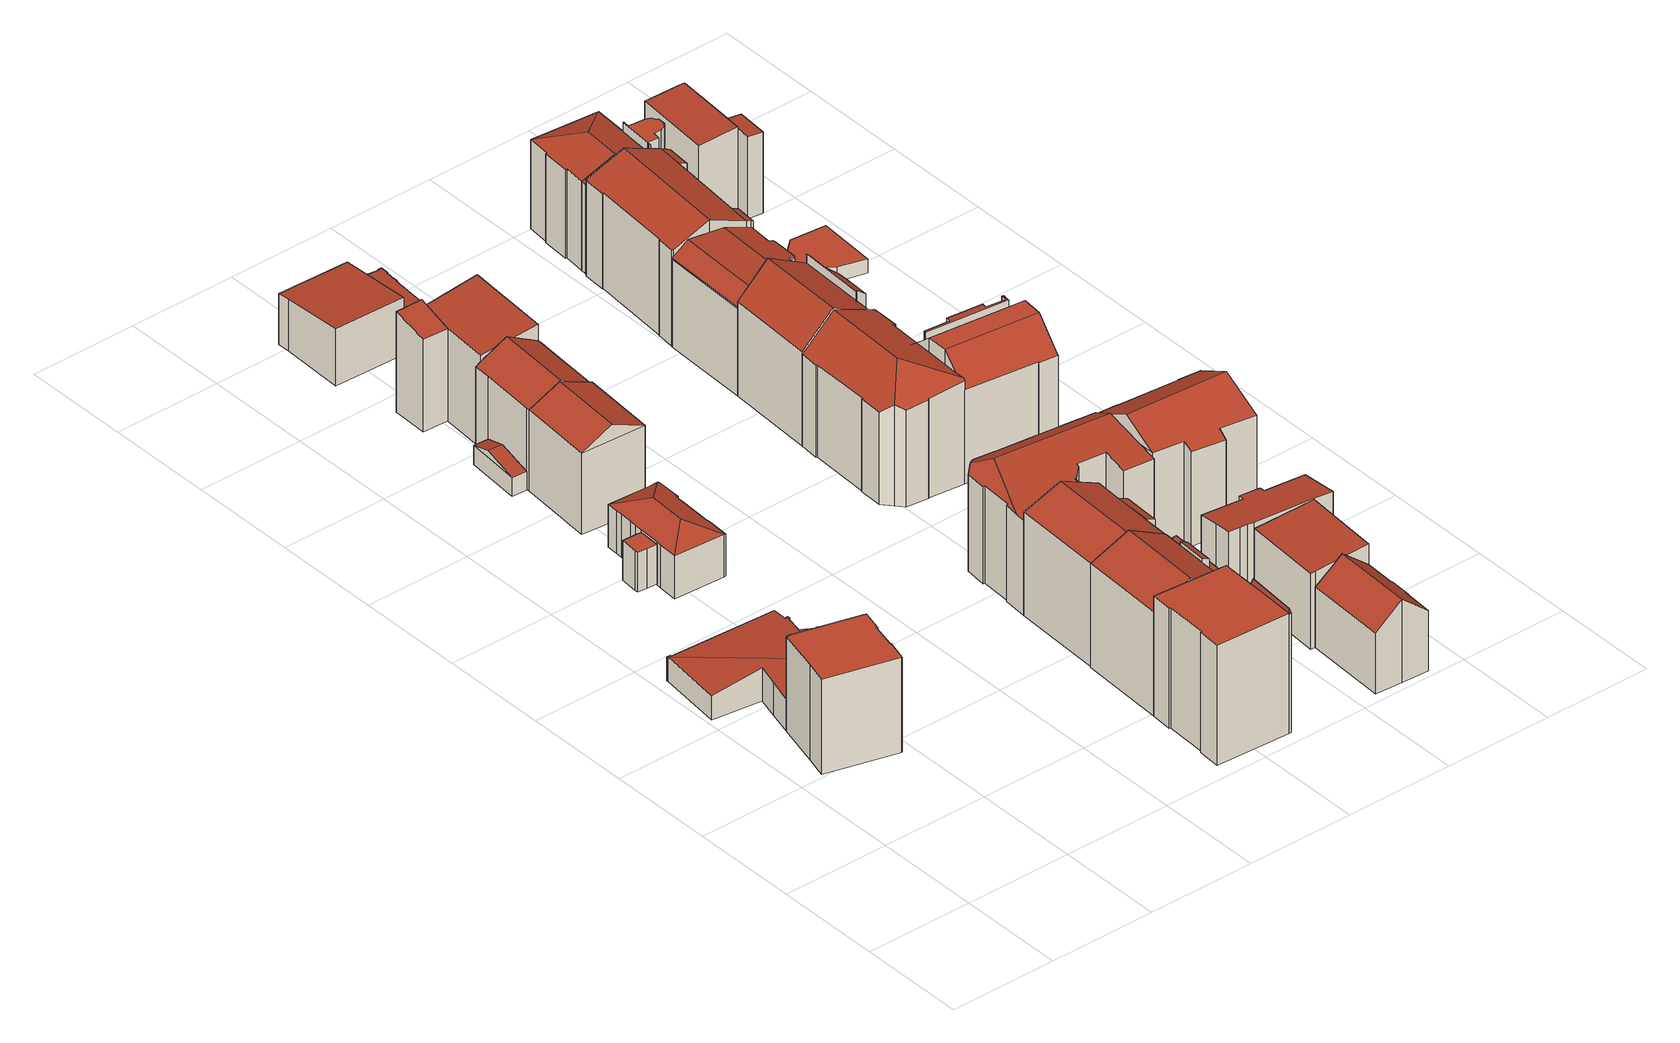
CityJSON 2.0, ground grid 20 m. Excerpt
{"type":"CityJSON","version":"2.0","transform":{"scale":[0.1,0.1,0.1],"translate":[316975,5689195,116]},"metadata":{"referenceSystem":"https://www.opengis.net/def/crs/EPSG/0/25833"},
"CityObjects":{
"building1":{"type":"Building","attributes":{"Dachtyp_tdc":"tdcPolyFlatRoof","Gemeindeschluessel":14713000,"Dachneigung":0,"QualitaetDacherkennung":57,"Geometrietyp2DReferenz":"3000","function":"31001_9998","roofType":"1000","measuredHeight":17.97},"geometry":[{"type":"MultiSurface","lod":"2","boundaries":[[[0,1,2,3]],[[1,4,5,2]],[[4,6,7,5]],[[6,8,9,7]],[[8,10,11,9]],[[10,12,13,11]],[[12,14,15,13]],[[14,16,17,15]],[[16,18,19,17]],[[18,20,21,19]],[[20,22,23,21]],[[22,24,25,23]],[[24,26,27,25]],[[26,0,3,27]],[[26,24,22,20,18,16,14,12,10,8,6,4,1,0]],[[3,2,5,7,9,11,13,15,17,19,21,23,25,27]]],"semantics":{"surfaces":[{"type":"WallSurface"},{"type":"RoofSurface"},{"type":"GroundSurface"}],"values":[0,0,0,0,0,0,0,0,0,0,0,0,0,0,1,2]}}]},
"building2":{"type":"Building","attributes":{"name":"die naTo","Dachtyp_tdc":"tdcFreeFormRoof","Gemeindeschluessel":14713000,"Dachneigung":7.59,"QualitaetDacherkennung":38,"Geometrietyp2DReferenz":"3000","function":"31001_2090","roofType":"5000","measuredHeight":7.32},"geometry":[{"type":"MultiSurface","lod":"2","boundaries":[[[28,29,30,31]],[[29,32,33,30]],[[32,34,35,33]],[[34,36,37,35]],[[36,38,39,37]],[[38,40,41,39]],[[40,42,43,41]],[[42,44,45,43]],[[44,46,47,45]],[[46,48,49,47]],[[48,50,51,49]],[[50,52,53,51]],[[52,54,55,53]],[[54,56,57,55]],[[56,58,59,57]],[[58,60,61,59]],[[60,62,63,61]],[[62,64,65,63]],[[64,66,67,65]],[[66,68,69,67]],[[68,70,71,69]],[[70,72,73,71]],[[72,74,75,73]],[[74,28,31,75]],[[66,64,62,60,58,56,54,52,50,48,76,72,70,68]],[[38,76,48,46,44,42,40]],[[76,38,36,34,32,29,28,74,72]],[[31,30,33,35,37,39,41,43,45,47,49,51,53,55,57,59,61,63,65,67,69,71,73,75]]],"semantics":{"surfaces":[{"type":"WallSurface"},{"type":"RoofSurface"},{"type":"GroundSurface"}],"values":[0,0,0,0,0,0,0,0,0,0,0,0,0,0,0,0,0,0,0,0,0,0,0,0,1,1,1,2]}}]},
"building3":{"type":"Building","attributes":{"Dachtyp_tdc":"tdcPolyFlatRoof","Gemeindeschluessel":14713000,"Dachneigung":0,"QualitaetDacherkennung":61,"Geometrietyp2DReferenz":"3000","function":"31001_9998","roofType":"1000","measuredHeight":7.51},"geometry":[{"type":"MultiSurface","lod":"2","boundaries":[[[77,78,79,80]],[[78,81,82,79]],[[81,83,84,82]],[[83,85,86,84]],[[85,87,88,86]],[[87,89,90,88]],[[89,77,80,90]],[[89,87,85,83,81,78,77]],[[80,79,82,84,86,88,90]]],"semantics":{"surfaces":[{"type":"WallSurface"},{"type":"RoofSurface"},{"type":"GroundSurface"}],"values":[0,0,0,0,0,0,0,1,2]}}]},
"building4":{"type":"Building","attributes":{"Dachtyp_tdc":"tdcHipRoof","Gemeindeschluessel":14713000,"Dachneigung":23.24,"QualitaetDacherkennung":84,"Geometrietyp2DReferenz":"3000","function":"31001_9998","roofType":"3200","measuredHeight":10.19},"geometry":[{"type":"MultiSurface","lod":"2","boundaries":[[[91,92,93,94]],[[92,95,96,93]],[[95,97,98,96]],[[97,99,100,98]],[[99,101,102,100]],[[101,103,104,102]],[[103,105,106,104]],[[105,107,108,106]],[[107,109,110,108]],[[109,111,112,110]],[[111,113,114,112]],[[113,115,116,114]],[[115,117,118,116]],[[117,119,120,118]],[[119,121,122,120]],[[121,123,124,122]],[[123,125,126,124]],[[125,127,128,126]],[[127,129,130,128]],[[129,131,132,130]],[[131,133,134,132]],[[133,91,94,134]],[[129,127,125,123,135]],[[107,105,136]],[[123,121,119,117,115,113,111,109,107,136,135]],[[105,103,101,99,97,95,92,91,133,131,129,135,136]],[[94,93,96,98,100,102,104,106,108,110,112,114,116,118,120,122,124,126,128,130,132,134]]],"semantics":{"surfaces":[{"type":"WallSurface"},{"type":"RoofSurface"},{"type":"GroundSurface"}],"values":[0,0,0,0,0,0,0,0,0,0,0,0,0,0,0,0,0,0,0,0,0,0,1,1,1,1,2]}}]},
"building5":{"type":"Building","attributes":{"Dachtyp_tdc":"tdcGableRoof","Gemeindeschluessel":14713000,"Dachneigung":10.94,"QualitaetDacherkennung":39,"Geometrietyp2DReferenz":"3000","function":"31001_9998","roofType":"3100","measuredHeight":4.75},"geometry":[{"type":"MultiSurface","lod":"2","boundaries":[[[137,138,139,140]],[[138,141,142,139]],[[141,143,144,142]],[[143,137,140,144]],[[141,138,145]],[[137,143,146]],[[138,137,146,145]],[[143,141,145,146]],[[140,139,142,144]]],"semantics":{"surfaces":[{"type":"WallSurface"},{"type":"RoofSurface"},{"type":"GroundSurface"}],"values":[0,0,0,0,0,0,1,1,2]}}]},
"building6":{"type":"Building","attributes":{"Dachtyp_tdc":"tdcGableRoof","Gemeindeschluessel":14713000,"Dachneigung":23.58,"QualitaetDacherkennung":57,"Geometrietyp2DReferenz":"3000","function":"31001_9998","roofType":"3100","measuredHeight":18.51},"geometry":[{"type":"MultiSurface","lod":"2","boundaries":[[[147,148,149,150]],[[148,151,152,149]],[[151,153,154,152]],[[153,147,150,154]],[[151,148,155]],[[147,153,156]],[[148,147,156,155]],[[153,151,155,156]],[[150,149,152,154]]],"semantics":{"surfaces":[{"type":"WallSurface"},{"type":"RoofSurface"},{"type":"GroundSurface"}],"values":[0,0,0,0,0,0,1,1,2]}}]},
"building7":{"type":"Building","attributes":{"Gemeindeschluessel":14713000,"Geometrietyp2DReferenz":"3000","function":"31001_9998","roofType":"9999"},"children":["building7-1","building7-2"]},
"building7-1":{"type":"BuildingPart","attributes":{"Dachtyp_tdc":"tdcFreeFormRoof","Dachneigung":76.67,"QualitaetDacherkennung":83,"Geometrietyp2DReferenz":"3000","roofType":"5000","measuredHeight":23.9},"parents":["building7"],"geometry":[{"type":"MultiSurface","lod":"2","boundaries":[[[157,158,159,160]],[[158,161,162,159]],[[161,163,164,162]],[[163,165,166,164]],[[167,168,169,170]],[[168,157,160,169]],[[165,163,171]],[[163,161,158,157,168,172,171]],[[168,167,172]],[[167,165,171,172]],[[160,159,162,164,166,170,169]],[[170,166,165,167]]],"semantics":{"surfaces":[{"type":"WallSurface"},{"type":"RoofSurface"},{"type":"GroundSurface"},{"type":"ClosureSurface"}],"values":[0,0,0,0,0,0,1,1,1,1,2,3]}}]},
"building7-2":{"type":"BuildingPart","attributes":{"Dachtyp_tdc":"tdcPolyFlatRoof","Dachneigung":0,"QualitaetDacherkennung":56,"Geometrietyp2DReferenz":"3000","roofType":"1000","measuredHeight":22.8},"parents":["building7"],"geometry":[{"type":"MultiSurface","lod":"2","boundaries":[[[173,174,175,166,165]],[[174,176,177,175]],[[176,178,179,177]],[[178,180,181,179]],[[180,182,183,181]],[[182,184,185,183]],[[184,186,187,185]],[[186,188,167,170,187]],[[186,184,182,180,178,176,174,173,188]],[[170,166,175,177,179,181,183,185,187]],[[165,167,188,173]],[[165,166,170,167]]],"semantics":{"surfaces":[{"type":"WallSurface"},{"type":"RoofSurface"},{"type":"GroundSurface"},{"type":"ClosureSurface"}],"values":[0,0,0,0,0,0,0,0,1,2,0,3]}}]},
"building8":{"type":"Building","attributes":{"Dachtyp_tdc":"tdcFreeFormRoof","Gemeindeschluessel":14713000,"Dachneigung":28.03,"QualitaetDacherkennung":76,"Geometrietyp2DReferenz":"3000","function":"31001_9998","roofType":"5000","measuredHeight":18.6},"geometry":[{"type":"MultiSurface","lod":"2","boundaries":[[[148,189,190,149]],[[189,191,192,190]],[[191,193,194,192]],[[193,195,196,194]],[[195,197,198,196]],[[197,199,200,198]],[[199,201,202,200]],[[201,203,152,202]],[[203,148,149,152]],[[204,205,193,191,189,148,206]],[[201,199,197,204,206,203]],[[195,205,204,197]],[[193,205,195]],[[203,206,148]],[[149,190,192,194,196,198,200,202,152]]],"semantics":{"surfaces":[{"type":"WallSurface"},{"type":"RoofSurface"},{"type":"GroundSurface"}],"values":[0,0,0,0,0,0,0,0,0,1,1,0,0,0,2]}}]},
"building9":{"type":"Building","attributes":{"Gemeindeschluessel":14713000,"Geometrietyp2DReferenz":"3000","function":"31001_9998","roofType":"9999"},"children":["building9-1","building9-2"]},
"building9-1":{"type":"BuildingPart","attributes":{"Dachtyp_tdc":"tdcPolyFlatRoof","Dachneigung":12.69,"QualitaetDacherkennung":67,"Geometrietyp2DReferenz":"3000","roofType":"2100","measuredHeight":19.05},"parents":["building9"],"geometry":[{"type":"MultiSurface","lod":"2","boundaries":[[[207,208,209,210]],[[208,211,212,209]],[[211,213,214,215,212]],[[211,208,207,216,213]],[[215,210,209,212]],[[216,214,213]],[[207,210,215,214,216]]],"semantics":{"surfaces":[{"type":"WallSurface"},{"type":"RoofSurface"},{"type":"GroundSurface"},{"type":"ClosureSurface"}],"values":[0,0,0,1,2,0,3]}}]},
"building9-2":{"type":"BuildingPart","attributes":{"Dachtyp_tdc":"tdcPolyFlatRoof","Dachneigung":7.42,"QualitaetDacherkennung":70,"Geometrietyp2DReferenz":"3000","roofType":"2100","measuredHeight":18.97},"parents":["building9"],"geometry":[{"type":"MultiSurface","lod":"2","boundaries":[[[214,217,218,215]],[[217,219,220,218]],[[219,221,222,220]],[[221,223,207,210,222]],[[223,221,219,217,214,216]],[[215,218,220,222,210]],[[216,207,223]],[[215,210,207,216,214]]],"semantics":{"surfaces":[{"type":"WallSurface"},{"type":"RoofSurface"},{"type":"GroundSurface"},{"type":"ClosureSurface"}],"values":[0,0,0,0,1,2,0,3]}}]},
"building10":{"type":"Building","attributes":{"Gemeindeschluessel":14713000,"Geometrietyp2DReferenz":"3000","function":"31001_9998","roofType":"9999"},"children":["building10-1","building10-2"]},
"building10-1":{"type":"BuildingPart","attributes":{"Dachtyp_tdc":"tdcPolyFlatRoof","Dachneigung":25.21,"QualitaetDacherkennung":79,"Geometrietyp2DReferenz":"3000","roofType":"2100","measuredHeight":20.57},"parents":["building10"],"geometry":[{"type":"MultiSurface","lod":"2","boundaries":[[[224,225,226]],[[224,227,228,225]],[[227,229,230,228]],[[229,231,232,233,230]],[[231,229,227,224]],[[225,228,230,233]],[[226,232,231,224]],[[226,225,233,232]]],"semantics":{"surfaces":[{"type":"WallSurface"},{"type":"RoofSurface"},{"type":"GroundSurface"},{"type":"ClosureSurface"}],"values":[0,0,0,0,1,2,0,3]}}]},
"building10-2":{"type":"BuildingPart","attributes":{"Dachtyp_tdc":"tdcGableRoof","Dachneigung":26.62,"QualitaetDacherkennung":87,"Geometrietyp2DReferenz":"3000","roofType":"3100","measuredHeight":23.3},"parents":["building10"],"geometry":[{"type":"MultiSurface","lod":"2","boundaries":[[[234,235,236,237]],[[235,226,225,236]],[[232,238,239,233]],[[238,240,187,239]],[[240,241,242,187]],[[241,243,185,242]],[[243,244,245,185]],[[244,234,237,245]],[[241,240,238,232,226,235,234]],[[234,244,243,241]],[[237,236,225,233,239,187,242,185,245]],[[232,233,225,226]]],"semantics":{"surfaces":[{"type":"WallSurface"},{"type":"RoofSurface"},{"type":"GroundSurface"},{"type":"ClosureSurface"}],"values":[0,0,0,0,0,0,0,0,1,1,2,3]}}]},
"building11":{"type":"Building","attributes":{"Dachtyp_tdc":"tdcPolyFlatRoof","Gemeindeschluessel":14713000,"Dachneigung":4.47,"QualitaetDacherkennung":62,"Geometrietyp2DReferenz":"3000","function":"31001_2000","roofType":"2100","measuredHeight":10.77},"geometry":[{"type":"MultiSurface","lod":"2","boundaries":[[[246,247,248,249]],[[247,250,251,248]],[[250,252,253,251]],[[252,254,255,253]],[[254,246,249,255]],[[254,252,250,247,246]],[[249,248,251,253,255]]],"semantics":{"surfaces":[{"type":"WallSurface"},{"type":"RoofSurface"},{"type":"GroundSurface"}],"values":[0,0,0,0,0,1,2]}}]},
"building12":{"type":"Building","attributes":{"Gemeindeschluessel":14713000,"Geometrietyp2DReferenz":"3000","function":"31001_9998","roofType":"9999"},"children":["building12-1","building12-2"]},
"building12-1":{"type":"BuildingPart","attributes":{"Dachtyp_tdc":"tdcPolyFlatRoof","Dachneigung":23.61,"QualitaetDacherkennung":92,"Geometrietyp2DReferenz":"3000","roofType":"2100","measuredHeight":19.64},"parents":["building12"],"geometry":[{"type":"MultiSurface","lod":"2","boundaries":[[[256,257,258,259]],[[260,261,262,263]],[[261,256,259,262]],[[261,260,257,256]],[[259,258,263,262]],[[260,263,258,257]]],"semantics":{"surfaces":[{"type":"WallSurface"},{"type":"RoofSurface"},{"type":"GroundSurface"},{"type":"ClosureSurface"}],"values":[0,0,0,1,2,3]}}]},
"building12-2":{"type":"BuildingPart","attributes":{"Dachtyp_tdc":"tdcGableRoof","Dachneigung":24.17,"QualitaetDacherkennung":83,"Geometrietyp2DReferenz":"3000","roofType":"3100","measuredHeight":22.84},"parents":["building12"],"geometry":[{"type":"MultiSurface","lod":"2","boundaries":[[[264,265,266,267]],[[265,268,269,266]],[[268,260,263,269]],[[270,271,258,257]],[[270,272,273,271]],[[272,274,275,273]],[[274,244,276,275]],[[244,277,278,276]],[[277,264,267,278]],[[274,272,270,257,260,268,265,264]],[[264,277,244,274]],[[267,266,269,263,258,271,273,275,276,278]],[[257,258,263,260]]],"semantics":{"surfaces":[{"type":"WallSurface"},{"type":"RoofSurface"},{"type":"GroundSurface"},{"type":"ClosureSurface"}],"values":[0,0,0,0,0,0,0,0,0,1,1,2,3]}}]},
"building13":{"type":"Building","attributes":{"Dachtyp_tdc":"tdcFreeFormRoof","Gemeindeschluessel":14713000,"Dachneigung":56.4,"QualitaetDacherkennung":18,"Geometrietyp2DReferenz":"3000","function":"31001_9998","roofType":"5000","measuredHeight":4.36},"geometry":[{"type":"MultiSurface","lod":"2","boundaries":[[[279,280,281,282]],[[280,283,284,281]],[[283,285,286,284]],[[285,279,282,286]],[[287,285,283]],[[288,287,283,280]],[[288,280,279]],[[287,288,279,285]],[[282,281,284,286]]],"semantics":{"surfaces":[{"type":"WallSurface"},{"type":"RoofSurface"},{"type":"GroundSurface"}],"values":[0,0,0,0,0,1,1,1,2]}}]},
"building14":{"type":"Building","attributes":{"Dachtyp_tdc":"tdcPolyFlatRoof","Gemeindeschluessel":14713000,"Dachneigung":8.28,"QualitaetDacherkennung":84,"Geometrietyp2DReferenz":"3000","function":"31001_9998","roofType":"2100","measuredHeight":4.33},"geometry":[{"type":"MultiSurface","lod":"2","boundaries":[[[289,290,282,291]],[[290,292,286,282]],[[292,293,294,286]],[[293,295,296,294]],[[295,289,291,296]],[[295,293,292,290,289]],[[291,282,286,294,296]]],"semantics":{"surfaces":[{"type":"WallSurface"},{"type":"RoofSurface"},{"type":"GroundSurface"}],"values":[0,0,0,0,0,1,2]}}]},
"building15":{"type":"Building","attributes":{"Dachtyp_tdc":"tdcPolyFlatRoof","Gemeindeschluessel":14713000,"Dachneigung":4.65,"QualitaetDacherkennung":77,"Geometrietyp2DReferenz":"3000","function":"31001_2000","roofType":"2100","measuredHeight":5.76},"geometry":[{"type":"MultiSurface","lod":"2","boundaries":[[[297,298,299,300]],[[298,301,302,299]],[[301,303,304,302]],[[303,305,306,304]],[[305,307,308,306]],[[307,309,310,308]],[[309,311,312,310]],[[311,313,314,312]],[[313,315,316,314]],[[315,317,318,316]],[[317,319,320,318]],[[319,321,322,320]],[[321,323,324,322]],[[323,325,326,324]],[[325,327,328,326]],[[327,329,330,328]],[[329,331,332,330]],[[331,333,334,332]],[[333,335,336,334]],[[335,337,338,336]],[[337,339,340,338]],[[339,341,342,340]],[[341,343,344,342]],[[343,345,346,344]],[[345,347,348,346]],[[347,297,300,348]],[[347,345,343,341,339,337,335,333,331,329,327,325,323,321,319,317,315,313,311,309,307,305,303,301,298,297]],[[300,299,302,304,306,308,310,312,314,316,318,320,322,324,326,328,330,332,334,336,338,340,342,344,346,348]]],"semantics":{"surfaces":[{"type":"WallSurface"},{"type":"RoofSurface"},{"type":"GroundSurface"}],"values":[0,0,0,0,0,0,0,0,0,0,0,0,0,0,0,0,0,0,0,0,0,0,0,0,0,0,1,2]}}]},
"building16":{"type":"Building","attributes":{"Dachtyp_tdc":"tdcPolyFlatRoof","Gemeindeschluessel":14713000,"Dachneigung":8.22,"QualitaetDacherkennung":71,"Geometrietyp2DReferenz":"3000","function":"31001_9998","roofType":"2100","measuredHeight":4.3},"geometry":[{"type":"MultiSurface","lod":"2","boundaries":[[[349,350,351,352]],[[350,295,296,351]],[[295,293,294,296]],[[293,353,354,294]],[[353,355,356,354]],[[355,357,358,356]],[[357,359,360,358]],[[359,349,352,360]],[[359,357,355,353,293,295,350,349]],[[352,351,296,294,354,356,358,360]]],"semantics":{"surfaces":[{"type":"WallSurface"},{"type":"RoofSurface"},{"type":"GroundSurface"}],"values":[0,0,0,0,0,0,0,0,1,2]}}]},
"building17":{"type":"Building","attributes":{"Dachtyp_tdc":"tdcFreeFormRoof","Gemeindeschluessel":14713000,"Dachneigung":10.67,"QualitaetDacherkennung":26,"Geometrietyp2DReferenz":"3000","function":"31001_9998","roofType":"5000","measuredHeight":20.38},"geometry":[{"type":"MultiSurface","lod":"2","boundaries":[[[361,362,363,278]],[[362,364,365,363]],[[364,366,367,365]],[[366,368,369,367]],[[368,370,371,369]],[[370,372,373,371]],[[372,374,375,373]],[[374,376,377,375]],[[376,378,379,377]],[[378,380,381,379]],[[380,382,383,381]],[[382,384,385,383]],[[384,386,387,385]],[[386,388,389,387]],[[388,390,391,389]],[[390,392,393,391]],[[392,394,395,393]],[[394,396,397,395]],[[396,398,399,397]],[[398,400,401,399]],[[400,402,403,401]],[[402,404,405,403]],[[404,406,266,405]],[[406,361,278,266]],[[407,408,370,368,366,364,362,409]],[[402,400,398,396,394,392,410,407,409,361,406,404]],[[410,390,388,386,384,382,380,378,376,374,372,408,407]],[[362,361,409]],[[392,390,410]],[[372,370,408]],[[278,363,365,367,369,371,373,375,377,379,381,383,385,387,389,391,393,395,397,399,401,403,405,266]]],"semantics":{"surfaces":[{"type":"WallSurface"},{"type":"RoofSurface"},{"type":"GroundSurface"}],"values":[0,0,0,0,0,0,0,0,0,0,0,0,0,0,0,0,0,0,0,0,0,0,0,0,1,1,1,0,0,0,2]}}]},
"building18":{"type":"Building","attributes":{"Dachtyp_tdc":"tdcPolyFlatRoof","Gemeindeschluessel":14713000,"Dachneigung":5.7,"QualitaetDacherkennung":82,"Geometrietyp2DReferenz":"3000","function":"31001_9998","roofType":"2100","measuredHeight":6.96},"geometry":[{"type":"MultiSurface","lod":"2","boundaries":[[[411,412,413,354]],[[412,414,415,413]],[[414,416,417,415]],[[416,418,356,417]],[[418,419,420,356]],[[419,411,354,420]],[[419,418,416,414,412,411]],[[354,413,415,417,356,420]]],"semantics":{"surfaces":[{"type":"WallSurface"},{"type":"RoofSurface"},{"type":"GroundSurface"}],"values":[0,0,0,0,0,0,1,2]}}]},
"building19":{"type":"Building","attributes":{"Dachtyp_tdc":"tdcGableRoof","Gemeindeschluessel":14713000,"Dachneigung":39.69,"QualitaetDacherkennung":80,"Geometrietyp2DReferenz":"3000","function":"31001_9998","roofType":"3100","measuredHeight":15.73},"geometry":[{"type":"MultiSurface","lod":"2","boundaries":[[[421,422,423,424]],[[422,425,426,423]],[[425,427,428,426]],[[427,429,430,428]],[[429,431,432,430]],[[431,433,434,432]],[[433,435,436,434]],[[435,437,438,436]],[[437,439,440,438]],[[439,421,424,440]],[[435,433,431,429,427,425,422,421]],[[421,439,437,435]],[[424,423,426,428,430,432,434,436,438,440]]],"semantics":{"surfaces":[{"type":"WallSurface"},{"type":"RoofSurface"},{"type":"GroundSurface"}],"values":[0,0,0,0,0,0,0,0,0,0,1,1,2]}}]},
"building20":{"type":"Building","attributes":{"Dachtyp_tdc":"tdcPolyFlatRoof","Gemeindeschluessel":14713000,"Dachneigung":9.07,"QualitaetDacherkennung":52,"Geometrietyp2DReferenz":"3000","function":"31001_9998","roofType":"2100","measuredHeight":4.2},"geometry":[{"type":"MultiSurface","lod":"2","boundaries":[[[359,441,442,443]],[[441,444,445,442]],[[444,446,447,445]],[[446,359,443,447]],[[446,444,441,359]],[[443,442,445,447]]],"semantics":{"surfaces":[{"type":"WallSurface"},{"type":"RoofSurface"},{"type":"GroundSurface"}],"values":[0,0,0,0,1,2]}}]},
"building21":{"type":"Building","attributes":{"Dachtyp_tdc":"tdcPolyFlatRoof","Gemeindeschluessel":14713000,"Dachneigung":5.44,"QualitaetDacherkennung":87,"Geometrietyp2DReferenz":"3000","function":"31001_9998","roofType":"2100","measuredHeight":15.39},"geometry":[{"type":"MultiSurface","lod":"2","boundaries":[[[448,449,450,440]],[[449,451,452,450]],[[451,453,454,452]],[[453,455,423,454]],[[455,448,440,423]],[[455,453,451,449,448]],[[440,450,452,454,423]]],"semantics":{"surfaces":[{"type":"WallSurface"},{"type":"RoofSurface"},{"type":"GroundSurface"}],"values":[0,0,0,0,0,1,2]}}]},
"building22":{"type":"Building","attributes":{"Dachtyp_tdc":"tdcPolyFlatRoof","Gemeindeschluessel":14713000,"Dachneigung":7.34,"QualitaetDacherkennung":76,"Geometrietyp2DReferenz":"3000","function":"31001_9998","roofType":"2100","measuredHeight":15.47},"geometry":[{"type":"MultiSurface","lod":"2","boundaries":[[[456,457,458,459]],[[457,460,461,458]],[[460,462,463,461]],[[462,464,454,463]],[[464,465,452,454]],[[465,466,467,452]],[[466,468,358,467]],[[468,469,356,358]],[[469,470,471,356]],[[470,472,417,471]],[[472,473,474,417]],[[473,475,476,474]],[[475,456,459,476]],[[475,473,472,470,469,468,466,465,464,462,460,457,456]],[[459,458,461,463,454,452,467,358,356,471,417,474,476]]],"semantics":{"surfaces":[{"type":"WallSurface"},{"type":"RoofSurface"},{"type":"GroundSurface"}],"values":[0,0,0,0,0,0,0,0,0,0,0,0,0,1,2]}}]},
"building23":{"type":"Building","attributes":{"Gemeindeschluessel":14713000,"Geometrietyp2DReferenz":"3000","function":"31001_9998","roofType":"9999"},"children":["building23-1","building23-2"]},
"building23-1":{"type":"BuildingPart","attributes":{"Dachtyp_tdc":"tdcPolyFlatRoof","Dachneigung":39.89,"QualitaetDacherkennung":46,"Geometrietyp2DReferenz":"3000","roofType":"2100","measuredHeight":21.11},"parents":["building23"],"geometry":[{"type":"MultiSurface","lod":"2","boundaries":[[[477,478,479,480,481,482]],[[478,483,484,479]],[[483,485,486,484]],[[485,487,488,486]],[[487,489,490,488]],[[489,491,492,490]],[[491,493,494,492]],[[493,495,496,494]],[[495,497,498,496]],[[497,499,500,498]],[[499,501,502,500]],[[501,503,504,505,506,502]],[[501,499,497,495,493,491,489,487,485,483,478,477,503]],[[506,480,479,484,486,488,490,492,494,496,498,500,502]],[[482,504,503,477]],[[481,480,506,505]],[[481,505,504,482]]],"semantics":{"surfaces":[{"type":"WallSurface"},{"type":"RoofSurface"},{"type":"GroundSurface"},{"type":"ClosureSurface"}],"values":[0,0,0,0,0,0,0,0,0,0,0,0,1,2,0,3,3]}}]},
"building23-2":{"type":"BuildingPart","attributes":{"Dachtyp_tdc":"tdcGableRoof","Dachneigung":28.89,"QualitaetDacherkennung":48,"Geometrietyp2DReferenz":"3000","roofType":"3100","measuredHeight":23.58},"parents":["building23"],"geometry":[{"type":"MultiSurface","lod":"2","boundaries":[[[505,507,508,506]],[[507,509,510,508]],[[509,511,512,510]],[[511,513,514,512]],[[513,481,480,514]],[[504,482,515,516,517]],[[509,516,515,518,519]],[[509,519,511]],[[511,519,518,513]],[[513,518,515,482,481]],[[507,517,516,509]],[[505,504,517,507]],[[506,508,510,512,514,480]],[[506,480,481,505]],[[481,482,504,505]]],"semantics":{"surfaces":[{"type":"WallSurface"},{"type":"RoofSurface"},{"type":"GroundSurface"},{"type":"ClosureSurface"}],"values":[0,0,0,0,0,1,1,0,0,0,0,0,2,3,3]}}]},
"building24":{"type":"Building","attributes":{"Gemeindeschluessel":14713000,"Geometrietyp2DReferenz":"3000","function":"31001_9998","roofType":"9999"},"children":["building24-1","building24-2","building24-3"]},
"building24-1":{"type":"BuildingPart","attributes":{"Dachtyp_tdc":"tdcCutGableRoof","Dachneigung":43.49,"QualitaetDacherkennung":52,"Geometrietyp2DReferenz":"3000","roofType":"9999","measuredHeight":22.58},"parents":["building24"],"geometry":[{"type":"MultiSurface","lod":"2","boundaries":[[[520,521,522,523]],[[524,525,526,527]],[[525,528,529,526]],[[528,530,531,529]],[[530,532,533,531]],[[532,534,535,533]],[[534,536,537,535]],[[536,538,539,537]],[[525,524,521,520,540,541]],[[542,543,544,538,536,534,532,530,528]],[[541,542,528,525]],[[523,522,527,526,529,531,533,535,537,539,545,546,547]],[[527,522,521,524]],[[548,543,542]],[[546,545,544,543,548]],[[545,539,538,544]],[[541,549,548,542]],[[549,547,546,548]],[[540,549,541]],[[547,549,540,520,523]]],"semantics":{"surfaces":[{"type":"WallSurface"},{"type":"RoofSurface"},{"type":"GroundSurface"},{"type":"ClosureSurface"}],"values":[0,0,0,0,0,0,0,0,1,1,1,2,3,0,3,3,0,3,0,3]}}]},
"building24-2":{"type":"BuildingPart","attributes":{"Dachtyp_tdc":"tdcFreeFormRoof","Dachneigung":24.47,"QualitaetDacherkennung":28,"Geometrietyp2DReferenz":"3000","roofType":"5000","measuredHeight":23.34},"parents":["building24"],"geometry":[{"type":"MultiSurface","lod":"2","boundaries":[[[550,551,552,553]],[[551,554,555,552]],[[554,556,510,555]],[[556,557,558,510]],[[557,559,508,558]],[[559,560,561,508]],[[560,562,563,561]],[[562,564,565,563]],[[564,566,567,565]],[[566,568,569,567]],[[568,570,520,523,569]],[[571,572,573,539,538]],[[572,574,575,573]],[[574,576,577,575]],[[576,578,579,577]],[[578,580,581,579]],[[580,582,583,581]],[[582,550,553,583]],[[578,576,574,572,571,584,585]],[[584,543,548,549,540,570,568,566,564,562,560,559,557,585]],[[557,556,554,551,550,582,580,578,585]],[[553,552,555,510,558,508,561,563,565,567,569,523,547,546,545,539,573,575,577,579,581,583]],[[540,520,570]],[[544,543,584]],[[545,546,548,543,544]],[[546,547,549,548]],[[547,523,520,540,549]],[[571,538,544,584]],[[545,544,538,539]]],"semantics":{"surfaces":[{"type":"WallSurface"},{"type":"RoofSurface"},{"type":"GroundSurface"},{"type":"ClosureSurface"}],"values":[0,0,0,0,0,0,0,0,0,0,0,0,0,0,0,0,0,0,1,1,1,2,0,0,3,3,3,0,3]}}]},
"building24-3":{"type":"BuildingPart","attributes":{"Dachtyp_tdc":"tdcPolyFlatRoof","Dachneigung":2.82,"QualitaetDacherkennung":23,"Geometrietyp2DReferenz":"3000","roofType":"2100","measuredHeight":19.87},"parents":["building24"],"geometry":[{"type":"MultiSurface","lod":"2","boundaries":[[[586,587,588,522,521]],[[587,589,590,588]],[[589,591,592,590]],[[591,593,594,592]],[[593,595,596,594]],[[595,597,598,596]],[[597,599,600,598]],[[599,601,602,600]],[[601,603,604,602]],[[603,605,606,604]],[[605,607,524,527,606]],[[607,605,603,601,599,597,595,593,591,589,587,586]],[[522,588,590,592,594,596,598,600,602,604,606,527]],[[521,524,607,586]],[[521,522,527,524]]],"semantics":{"surfaces":[{"type":"WallSurface"},{"type":"RoofSurface"},{"type":"GroundSurface"},{"type":"ClosureSurface"}],"values":[0,0,0,0,0,0,0,0,0,0,0,1,2,0,3]}}]},
"building25":{"type":"Building","attributes":{"Dachtyp_tdc":"tdcFreeFormRoof","Gemeindeschluessel":14713000,"Dachneigung":2.93,"QualitaetDacherkennung":51,"Geometrietyp2DReferenz":"3000","function":"31001_9998","roofType":"5000","measuredHeight":19.14},"geometry":[{"type":"MultiSurface","lod":"2","boundaries":[[[608,609,610,611]],[[609,612,613,610]],[[612,614,479,613]],[[614,615,616,479]],[[615,617,618,616]],[[617,619,512,618]],[[619,620,621,512]],[[620,622,623,621]],[[622,624,625,623]],[[624,626,627,625]],[[626,628,629,627]],[[628,630,631,629]],[[630,632,633,631]],[[632,634,635,633]],[[634,608,611,635]],[[636,637,638,639,640]],[[608,634,641,642,643,644,645,646,647,648]],[[645,644,637,636]],[[609,608,648]],[[612,609,648,647]],[[614,612,647,646]],[[619,617,636,640]],[[615,614,646,645]],[[617,615,645,636]],[[620,619,640,639]],[[622,620,639,638]],[[624,622,638,637]],[[628,626,644,643]],[[626,624,637,644]],[[630,628,643,642]],[[632,630,642,641]],[[632,641,634]],[[611,610,613,479,616,618,512,621,623,625,627,629,631,633,635]]],"semantics":{"surfaces":[{"type":"WallSurface"},{"type":"RoofSurface"},{"type":"GroundSurface"}],"values":[0,0,0,0,0,0,0,0,0,0,0,0,0,0,0,1,1,1,0,0,0,0,0,0,0,0,0,0,0,0,0,0,2]}}]},
"building26":{"type":"Building","attributes":{"Dachtyp_tdc":"tdcFreeFormRoof","Gemeindeschluessel":14713000,"Dachneigung":26.75,"QualitaetDacherkennung":47,"Geometrietyp2DReferenz":"3000","function":"31001_9998","roofType":"5000","measuredHeight":22.31},"geometry":[{"type":"MultiSurface","lod":"2","boundaries":[[[649,650,651,652]],[[650,653,654,651]],[[653,655,656,654]],[[655,657,658,656]],[[657,659,660,658]],[[659,661,662,660]],[[661,663,664,662]],[[663,665,666,664]],[[665,667,668,666]],[[667,669,670,668]],[[669,671,672,670]],[[671,673,674,672]],[[673,649,652,674]],[[673,671,669,667,665,663,661,675,676]],[[653,650,649,676,675,659,657,655]],[[649,673,676]],[[661,659,675]],[[652,651,654,656,658,660,662,664,666,668,670,672,674]]],"semantics":{"surfaces":[{"type":"WallSurface"},{"type":"RoofSurface"},{"type":"GroundSurface"}],"values":[0,0,0,0,0,0,0,0,0,0,0,0,0,1,1,0,0,2]}}]},
"building27":{"type":"Building","attributes":{"Gemeindeschluessel":14713000,"Geometrietyp2DReferenz":"3000","function":"31001_9998","roofType":"9999"},"children":["building27-1","building27-2","building27-3"]},
"building27-1":{"type":"BuildingPart","attributes":{"Dachtyp_tdc":"tdcPolyFlatRoof","Dachneigung":22.86,"QualitaetDacherkennung":81,"Geometrietyp2DReferenz":"3000","roofType":"2100","measuredHeight":18.01},"parents":["building27"],"geometry":[{"type":"MultiSurface","lod":"2","boundaries":[[[677,678,679,680]],[[678,681,682,679]],[[681,683,684,682]],[[683,685,686,684]],[[683,681,678,677,685]],[[686,680,679,682,684]],[[677,680,686,685]]],"semantics":{"surfaces":[{"type":"WallSurface"},{"type":"RoofSurface"},{"type":"GroundSurface"},{"type":"ClosureSurface"}],"values":[0,0,0,0,1,2,3]}}]},
"building27-2":{"type":"BuildingPart","attributes":{"Dachtyp_tdc":"tdcPolyFlatRoof","Dachneigung":22.99,"QualitaetDacherkennung":76,"Geometrietyp2DReferenz":"3000","roofType":"2100","measuredHeight":18.2},"parents":["building27"],"geometry":[{"type":"MultiSurface","lod":"2","boundaries":[[[687,688,689,690]],[[688,691,692,689]],[[691,693,694,692]],[[687,690,695,696]],[[696,693,691,688,687]],[[690,689,692,694,695]],[[696,695,694,693]]],"semantics":{"surfaces":[{"type":"WallSurface"},{"type":"RoofSurface"},{"type":"GroundSurface"},{"type":"ClosureSurface"}],"values":[0,0,0,0,1,2,3]}}]},
"building27-3":{"type":"BuildingPart","attributes":{"Dachtyp_tdc":"tdcGableRoof","Dachneigung":23.15,"QualitaetDacherkennung":83,"Geometrietyp2DReferenz":"3000","roofType":"3100","measuredHeight":21.07},"parents":["building27"],"geometry":[{"type":"MultiSurface","lod":"2","boundaries":[[[697,696,695,686,685]],[[693,698,699,694]],[[698,700,701,699]],[[700,702,703,701]],[[702,704,705,703]],[[704,706,707,705]],[[706,708,709,707]],[[708,710,711,709]],[[710,712,713,711]],[[712,714,715,713]],[[714,716,717,715]],[[716,718,719,717]],[[718,720,721,719]],[[720,722,723,721]],[[722,724,725,723]],[[724,726,727,725]],[[726,728,677,680,727]],[[722,720,718,716,714,712,710,708,706,704,702,700,698]],[[698,693,696,697,728,726,724,722]],[[680,686,695,694,699,701,703,705,707,709,711,713,715,717,719,721,723,725,727]],[[685,677,728,697]],[[685,686,680,677]],[[694,695,696,693]]],"semantics":{"surfaces":[{"type":"WallSurface"},{"type":"RoofSurface"},{"type":"GroundSurface"},{"type":"ClosureSurface"}],"values":[0,0,0,0,0,0,0,0,0,0,0,0,0,0,0,0,0,1,1,2,0,3,3]}}]},
"building28":{"type":"Building","attributes":{"Gemeindeschluessel":14713000,"Geometrietyp2DReferenz":"3000","function":"31001_9998","roofType":"9999"},"children":["building28-1","building28-2","building28-3","building28-4"]},
"building28-1":{"type":"BuildingPart","attributes":{"Dachtyp_tdc":"tdcPolyFlatRoof","Dachneigung":22.44,"QualitaetDacherkennung":56,"Geometrietyp2DReferenz":"3000","roofType":"2100","measuredHeight":18.65},"parents":["building28"],"geometry":[{"type":"MultiSurface","lod":"2","boundaries":[[[729,730,727,731]],[[730,732,725,727]],[[732,733,734,725]],[[733,732,730,729,735]],[[727,725,734,731]],[[729,731,734,733,735]]],"semantics":{"surfaces":[{"type":"WallSurface"},{"type":"RoofSurface"},{"type":"GroundSurface"},{"type":"ClosureSurface"}],"values":[0,0,0,1,2,3]}}]},
"building28-2":{"type":"BuildingPart","attributes":{"Dachtyp_tdc":"tdcHipAndGableRoof","Dachneigung":22.17,"QualitaetDacherkennung":82,"Geometrietyp2DReferenz":"3000","roofType":"5000","measuredHeight":19.49},"parents":["building28"],"geometry":[{"type":"MultiSurface","lod":"2","boundaries":[[[733,736,737,734]],[[736,738,737]],[[739,740,741,742]],[[739,743,744,740]],[[743,745,746,744]],[[745,747,748,746]],[[747,749,750,748]],[[749,751,752,750]],[[751,753,754,752]],[[751,749,755]],[[749,747,745,743,739,742,736,755]],[[736,733,735,729,756,753,751,755]],[[731,734,737,741,740,744,746,748,750,752,754,757]],[[734,731,729,735,733]],[[742,738,736]],[[742,741,737,738]],[[757,754,753,756]],[[731,757,756,729]]],"semantics":{"surfaces":[{"type":"WallSurface"},{"type":"RoofSurface"},{"type":"GroundSurface"},{"type":"ClosureSurface"}],"values":[0,0,0,0,0,0,0,0,0,1,1,1,2,3,0,3,3,3]}}]},
"building28-3":{"type":"BuildingPart","attributes":{"Dachtyp_tdc":"tdcPolyFlatRoof","Dachneigung":22.11,"QualitaetDacherkennung":48,"Geometrietyp2DReferenz":"3000","roofType":"2100","measuredHeight":19.46},"parents":["building28"],"geometry":[{"type":"MultiSurface","lod":"2","boundaries":[[[758,759,760,719]],[[759,742,741,760]],[[738,761,721,737]],[[761,758,719,721]],[[761,738,742,759,758]],[[719,760,741,737,721]],[[737,741,742,738]]],"semantics":{"surfaces":[{"type":"WallSurface"},{"type":"RoofSurface"},{"type":"GroundSurface"},{"type":"ClosureSurface"}],"values":[0,0,0,0,1,2,3]}}]},
"building28-4":{"type":"BuildingPart","attributes":{"Dachtyp_tdc":"tdcPolyFlatRoof","Dachneigung":0,"QualitaetDacherkennung":55,"Geometrietyp2DReferenz":"3000","roofType":"1000","measuredHeight":18.57},"parents":["building28"],"geometry":[{"type":"MultiSurface","lod":"2","boundaries":[[[762,763,764,754,753]],[[763,765,766,764]],[[765,767,768,766]],[[767,769,770,768]],[[769,771,772,770]],[[771,773,774,772]],[[773,775,776,774]],[[775,777,778,776]],[[777,779,780,778]],[[779,781,782,780]],[[781,783,784,782]],[[783,785,786,784]],[[785,787,731,786]],[[787,729,731]],[[785,783,781,779,777,775,773,771,769,767,765,763,762,788,787]],[[757,754,764,766,768,770,772,774,776,778,780,782,784,786,731]],[[756,729,787,788]],[[756,757,731,729]],[[753,756,788,762]],[[753,754,757,756]]],"semantics":{"surfaces":[{"type":"WallSurface"},{"type":"RoofSurface"},{"type":"GroundSurface"},{"type":"ClosureSurface"}],"values":[0,0,0,0,0,0,0,0,0,0,0,0,0,0,1,2,0,3,0,3]}}]},
"building29":{"type":"Building","attributes":{"Dachtyp_tdc":"tdcGableRoof","Gemeindeschluessel":14713000,"Dachneigung":62.61,"QualitaetDacherkennung":6,"Geometrietyp2DReferenz":"3000","function":"31001_9998","roofType":"3100","measuredHeight":14.8},"geometry":[{"type":"MultiSurface","lod":"2","boundaries":[[[789,790,791,792]],[[790,793,794,791]],[[793,795,796,794]],[[795,789,792,796]],[[793,790,797]],[[789,795,798]],[[790,789,798,797]],[[795,793,797,798]],[[792,791,794,796]]],"semantics":{"surfaces":[{"type":"WallSurface"},{"type":"RoofSurface"},{"type":"GroundSurface"}],"values":[0,0,0,0,0,0,1,1,2]}}]},
"building30":{"type":"Building","attributes":{"Dachtyp_tdc":"tdcPolyFlatRoof","Gemeindeschluessel":14713000,"Dachneigung":0,"QualitaetDacherkennung":66,"Geometrietyp2DReferenz":"3000","function":"31001_9998","roofType":"1000","measuredHeight":2.68},"geometry":[{"type":"MultiSurface","lod":"2","boundaries":[[[799,800,801,802]],[[800,803,804,801]],[[803,805,806,804]],[[805,807,808,806]],[[807,799,802,808]],[[807,805,803,800,799]],[[802,801,804,806,808]]],"semantics":{"surfaces":[{"type":"WallSurface"},{"type":"RoofSurface"},{"type":"GroundSurface"}],"values":[0,0,0,0,0,1,2]}}]},
"building31":{"type":"Building","attributes":{"Dachtyp_tdc":"tdcPolyFlatRoof","Gemeindeschluessel":14713000,"Dachneigung":3.52,"QualitaetDacherkennung":72,"Geometrietyp2DReferenz":"3000","function":"31001_9998","roofType":"2100","measuredHeight":15.95},"geometry":[{"type":"MultiSurface","lod":"2","boundaries":[[[809,810,811,812]],[[810,813,814,811]],[[813,815,816,814]],[[815,817,818,816]],[[817,819,820,818]],[[819,809,812,820]],[[819,817,815,813,810,809]],[[812,811,814,816,818,820]]],"semantics":{"surfaces":[{"type":"WallSurface"},{"type":"RoofSurface"},{"type":"GroundSurface"}],"values":[0,0,0,0,0,0,1,2]}}]},
"building32":{"type":"Building","attributes":{"Dachtyp_tdc":"tdcPolyFlatRoof","Gemeindeschluessel":14713000,"Dachneigung":3.62,"QualitaetDacherkennung":80,"Geometrietyp2DReferenz":"3000","function":"31001_9998","roofType":"2100","measuredHeight":15.57},"geometry":[{"type":"MultiSurface","lod":"2","boundaries":[[[821,822,823,824]],[[822,825,826,823]],[[825,827,828,826]],[[827,829,830,828]],[[829,821,824,830]],[[829,827,825,822,821]],[[824,823,826,828,830]]],"semantics":{"surfaces":[{"type":"WallSurface"},{"type":"RoofSurface"},{"type":"GroundSurface"}],"values":[0,0,0,0,0,1,2]}}]}
},
"vertices":[
[183,402,191],[173,363,191],[173,363,11],[183,402,11],[172,363,191],[172,363,11],[40,398,191],[40,398,11],[51,439,191],[51,439,11],[72,521,191],[72,521,11],[76,521,191],[76,521,11],[77,521,191],[77,521,11],[200,488,191],[200,488,11],[203,487,191],[203,487,11],[205,487,191],[205,487,11],[195,448,191],[195,448,11],[193,449,191],[193,449,11],[182,403,191],[182,403,11],
[238,646,64],[243,645,63],[243,645,3],[238,646,3],[242,642,63],[242,642,3],[241,642,63],[241,642,3],[200,488,67],[200,488,3],[150,501,76],[150,501,3],[77,521,63],[77,521,3],[91,574,65],[91,574,3],[102,614,66],[102,614,3],[10,626,49],[10,626,3],[25,748,49],[25,748,3],[25,749,49],[25,749,3],[24,750,49],[24,750,3],[30,749,49],[30,749,3],[30,747,49],[30,747,3],[219,724,61],[219,724,3],[215,693,65],[215,693,3],[218,693,65],[218,693,3],[218,694,65],[218,694,3],[221,694,65],[221,694,3],[220,688,66],[220,688,3],[217,688,66],[217,688,3],[207,651,70],[207,651,3],[237,643,64],[237,643,3],[160,579,76],
[152,950,85],[135,951,85],[135,951,10],[152,950,10],[135,957,85],[135,957,10],[138,991,85],[138,991,10],[163,990,85],[163,990,10],[174,989,85],[174,989,10],[172,949,85],[172,949,10],
[272,1023,89],[271,1004,89],[271,1004,8],[272,1023,8],[269,966,89],[269,966,8],[268,943,89],[268,943,8],[270,944,88],[270,944,8],[270,938,88],[270,938,8],[268,898,88],[268,898,8],[265,898,89],[265,898,8],[169,903,89],[169,903,8],[171,939,89],[171,939,8],[172,949,89],[172,949,8],[174,989,89],[174,989,8],[175,1003,89],[175,1003,8],[176,1017,89],[176,1017,8],[177,1040,89],[177,1040,8],[178,1052,89],[178,1052,8],[179,1074,89],[179,1074,8],[185,1074,89],[185,1074,8],[256,1070,89],[256,1070,8],[275,1069,90],[275,1069,8],[278,1069,88],[278,1069,8],[276,1022,88],[276,1022,8],[225,1021,110],[221,950,110],
[156,1369,50],[184,1367,50],[184,1367,14],[156,1369,14],[175,1264,49],[175,1264,14],[147,1266,49],[147,1266,14],[181,1330,62],[153,1332,62],
[163,1118,169],[175,1259,169],[175,1259,15],[163,1118,15],[293,1248,173],[293,1248,15],[282,1108,173],[282,1108,15],[232,1253,200],[220,1113,200],
[675,116,225],[673,64,221],[673,64,10],[675,116,10],[669,64,236],[669,64,10],[666,17,236],[666,17,10],[662,17,236],[662,17,10],[667,116,236],[673,116,236],[673,116,10],[667,116,10],[664,19,245],[670,113,248],
[662,17,238],[523,24,238],[523,24,10],[525,67,238],[525,67,10],[528,67,238],[528,67,10],[532,146,238],[532,146,10],[529,146,238],[529,146,10],[532,187,238],[532,187,10],[670,177,238],[670,177,10],[667,116,238],
[175,1264,169],[175,1264,15],[184,1367,169],[184,1367,15],[186,1399,169],[186,1399,15],[196,1399,169],[196,1399,15],[304,1390,169],[304,1390,15],[304,1383,169],[304,1383,15],[302,1364,169],[302,1364,15],[293,1248,169],[245,1395,201],[196,1399,174],[234,1253,201],
[203,1487,185],[156,1489,185],[156,1489,10],[203,1487,10],[158,1556,201],[158,1556,10],[208,1555,201],[208,1555,186],[208,1555,10],[203,1488,186],
[317,1551,200],[317,1551,10],[304,1390,200],[304,1390,10],[196,1399,186],[196,1399,10],[203,1487,186],
[676,295,216],[676,295,10],[676,295,209],[690,294,209],[690,294,10],[686,237,210],[686,237,10],[673,238,216],[673,238,209],[673,238,10],
[610,340,243],[678,332,209],[678,332,10],[610,340,10],[672,238,209],[672,238,10],[670,177,209],[602,182,243],[602,182,10],[532,187,208],[540,348,208],[540,348,10],
[270,1806,106],[265,1665,118],[265,1665,10],[270,1806,10],[131,1669,118],[131,1669,10],[135,1786,108],[135,1786,10],[135,1810,106],[135,1810,10],
[699,381,200],[681,382,208],[681,382,12],[699,381,12],[684,453,208],[702,451,200],[702,451,12],[684,453,12],
[617,510,240],[673,504,215],[673,504,12],[617,510,12],[687,502,208],[687,502,12],[680,382,208],[680,382,12],[678,332,208],[678,332,12],[608,340,240],[608,340,12],[540,348,12],[549,518,208],[549,518,12],
[705,299,42],[686,301,42],[686,301,12],[705,299,12],[690,330,42],[690,330,12],[708,328,42],[708,328,12],[699,329,56],[697,309,56],
[703,284,49],[705,299,51],[703,284,12],[708,328,55],[726,326,55],[726,326,12],[720,282,49],[720,282,12],
[270,1806,69],[331,1803,64],[331,1803,12],[270,1806,12],[331,1805,64],[331,1805,12],[333,1805,64],[333,1805,12],[333,1806,64],[333,1806,12],[337,1806,64],[337,1806,12],[337,1804,64],[337,1804,12],[338,1804,64],[338,1804,12],[337,1789,64],[337,1789,12],[336,1789,64],[336,1789,12],[334,1771,64],[334,1771,12],[335,1771,64],[335,1771,12],[335,1764,64],[335,1764,12],[333,1764,64],[333,1764,12],[326,1680,64],[326,1680,12],[328,1679,64],[328,1679,12],[326,1664,64],[326,1664,12],[325,1664,64],[325,1664,12],[325,1662,64],[325,1662,12],[317,1662,65],[317,1662,12],[318,1664,65],[318,1664,12],[295,1664,67],[295,1664,12],[295,1663,67],[295,1663,12],[288,1663,67],[288,1663,12],[288,1664,67],[288,1664,12],[265,1665,69],[265,1665,12],
[810,270,49],[720,281,49],[720,281,12],[810,270,12],[745,324,55],[745,324,12],[794,318,55],[794,318,12],[815,315,55],[815,315,12],[812,285,51],[812,285,12],
[549,518,191],[552,563,195],[552,563,12],[554,563,196],[554,563,12],[558,622,196],[558,622,12],[555,622,195],[555,622,12],[559,663,195],[559,663,12],[585,686,197],[585,686,12],[589,685,197],[589,685,12],[589,688,196],[589,688,12],[628,683,196],[628,683,12],[628,682,197],[628,682,12],[694,674,197],[694,674,12],[695,675,196],[695,675,12],[746,669,196],[746,669,12],[746,668,197],[746,668,12],[814,660,197],[814,660,12],[805,510,195],[805,510,12],[749,516,195],[749,516,12],[752,562,203],[752,562,12],[698,568,203],[698,568,12],[696,561,202],[696,561,12],[678,545,199],[678,545,12],[675,545,199],[675,545,12],[673,504,191],[598,648,216],[574,676,203],[550,537,194],[812,623,216],
[745,324,77],[752,455,77],[752,455,12],[802,453,82],[802,453,12],[798,389,82],[798,389,12],[794,318,82],[763,321,79],[763,321,12],
[889,159,169],[939,155,127],[939,155,12],[889,159,12],[935,99,128],[935,99,12],[941,99,123],[941,99,12],[939,59,123],[939,59,12],[934,59,128],[934,59,12],[931,3,127],[931,3,12],[881,6,169],[881,6,12],[830,9,127],[830,9,12],[838,163,127],[838,163,12],
[815,315,56],[815,315,14],[812,285,14],[829,314,56],[829,314,14],[826,284,51],[826,284,14],
[838,163,156],[829,164,155],[829,164,12],[840,312,155],[840,312,12],[951,300,166],[951,300,12],[939,155,166],
[915,387,156],[914,376,158],[914,376,12],[915,387,12],[990,367,158],[990,367,12],[986,296,167],[986,296,12],[951,300,167],[840,312,167],[829,314,167],[829,314,12],[815,315,167],[794,318,167],[796,350,163],[796,350,12],[798,389,158],[875,380,158],[875,380,12],[877,392,156],[877,392,12],
[718,1238,225],[722,1238,222],[722,1238,14],[718,1238,14],[718,1238,193],[718,1238,208],[717,1196,225],[717,1196,14],[722,1190,221],[722,1190,14],[740,1189,205],[740,1189,14],[740,1183,205],[740,1183,14],[740,1173,205],[740,1173,14],[742,1173,203],[742,1173,14],[740,1135,203],[740,1135,14],[739,1135,205],[739,1135,14],[738,1120,205],[738,1120,14],[720,1120,220],[720,1120,14],[713,1113,225],[713,1113,208],[713,1113,193],[713,1113,14],
[712,1073,193],[712,1073,14],[575,1079,193],[575,1079,14],[584,1244,193],[584,1244,14],[586,1244,193],[586,1244,14],[643,1242,250],[635,1076,250],[712,1073,207],[586,1244,195],[584,1244,194],
[709,978,199],[736,974,199],[736,974,14],[709,978,14],[889,957,200],[884,912,239],[884,912,14],[889,957,14],[879,872,240],[879,872,14],[873,822,192],[873,822,14],[873,820,190],[873,820,14],[837,824,190],[837,824,14],[838,825,191],[838,825,14],[702,841,192],[702,841,14],[708,963,212],[707,932,239],[705,891,240],[703,862,212],[703,845,196],[703,845,14],[705,891,14],[707,932,14],[705,891,212],[707,932,212],
[569,927,190],[574,1042,189],[574,1042,14],[569,927,14],[572,1042,188],[572,1042,14],[575,1079,189],[636,1076,247],[636,1076,14],[712,1073,213],[716,1073,211],[716,1073,14],[716,1068,211],[716,1068,14],[718,1068,209],[718,1068,14],[716,1023,210],[716,1023,14],[711,1023,212],[711,1023,14],[709,978,212],[702,841,209],[635,848,202],[635,848,14],[634,847,201],[634,847,14],[593,852,198],[593,852,14],[582,866,205],[582,866,14],[566,884,189],[566,884,14],[568,928,189],[568,928,14],[703,845,212],[628,915,247],
[736,974,213],[737,979,212],[737,979,14],[784,974,212],[784,974,14],[785,974,212],[785,974,14],[786,984,212],[786,984,14],[852,976,212],[852,976,14],[851,967,212],[851,967,14],[887,962,212],[887,962,14],[888,973,212],[888,973,14],[891,972,212],[891,972,14],[890,962,212],[890,962,14],[889,957,213],
[741,1294,180],[737,1289,180],[737,1289,14],[741,1294,14],[725,1289,180],[725,1289,14],[722,1238,180],[679,1240,180],[679,1240,14],[612,1243,180],[612,1243,14],[584,1244,180],[591,1409,180],[591,1409,14],[594,1409,180],[594,1409,14],[620,1406,180],[620,1406,14],[687,1399,180],[687,1399,14],[737,1393,180],[737,1393,14],[732,1346,180],[732,1346,14],[741,1346,180],[741,1346,14],[743,1342,180],[743,1342,14],[612,1243,206],[620,1406,206],[594,1409,185],[591,1409,183],[584,1244,183],[741,1346,181],[732,1346,184],[737,1393,183],[687,1399,202],[679,1240,202],[722,1238,186],[725,1289,186],[737,1289,182],
[997,492,199],[929,500,201],[929,500,14],[997,492,14],[926,481,191],[926,481,14],[862,489,193],[862,489,14],[864,508,202],[864,508,14],[806,514,204],[806,514,14],[814,660,194],[814,660,14],[853,656,195],[853,656,14],[853,654,196],[853,654,14],[965,641,199],[965,641,14],[965,642,199],[965,642,14],[1006,637,200],[1006,637,14],[1005,636,201],[1005,636,14],[810,581,238],[1001,569,238],
[752,1627,196],[763,1626,191],[763,1626,15],[752,1627,15],[769,1625,188],[769,1625,15],[765,1580,188],[765,1580,15],[748,1582,196],[748,1582,15],
[745,1434,192],[741,1393,192],[741,1393,15],[745,1434,15],[737,1393,194],[737,1393,15],[729,1394,197],[729,1394,15],[733,1435,15],[733,1435,197],
[748,1582,197],[661,1402,226],[661,1402,15],[594,1409,197],[594,1409,15],[594,1410,197],[594,1410,15],[591,1410,196],[591,1410,15],[594,1444,196],[594,1444,15],[595,1444,197],[595,1444,15],[608,1595,196],[608,1595,15],[607,1595,195],[607,1595,15],[610,1637,195],[610,1637,15],[612,1637,196],[612,1637,15],[612,1640,196],[612,1640,15],[676,1634,223],[676,1634,15],[683,1634,226],[683,1634,15],[697,1632,220],[697,1632,15],[741,1628,201],[741,1628,15],[752,1627,197],
[742,1640,183],[741,1628,183],[742,1640,15],[697,1632,201],[698,1645,201],[698,1645,15],[707,1644,198],
[677,1647,210],[677,1647,15],[677,1647,209],[618,1693,184],[618,1693,15],[614,1653,15],[614,1653,184],[615,1693,183],[615,1693,15],[619,1745,183],[619,1745,15],[621,1745,184],[621,1745,15],[625,1788,184],[625,1788,15],[754,1778,183],[754,1778,15],[749,1713,183],[749,1713,15],[683,1719,210],[748,1713,183],[748,1713,15],
[612,1640,184],[613,1643,184],[613,1643,15],[676,1634,209],
[749,1713,201],[748,1701,201],[748,1701,15],[780,1698,201],[780,1698,15],[789,1694,201],[789,1694,15],[794,1685,201],[794,1685,15],[796,1685,201],[796,1685,15],[795,1669,201],[795,1669,15],[793,1669,201],[793,1669,15],[789,1663,201],[789,1663,15],[780,1659,201],[780,1659,15],[766,1660,201],[766,1660,15],[764,1646,201],[764,1646,15],[743,1648,201],[743,1648,15],[742,1640,201],[748,1713,201],
[741,1628,144],[743,1648,144],[743,1648,18],[741,1628,18],[764,1646,154],[764,1646,18],[763,1626,154],[763,1626,18],[754,1647,166],[752,1627,166],
[826,1424,47],[883,1473,47],[883,1473,20],[826,1424,20],[950,1467,47],[950,1467,20],[942,1357,47],[942,1357,20],[892,1371,47],[892,1371,20],
[896,1614,178],[822,1620,173],[822,1620,18],[896,1614,18],[835,1764,173],[835,1764,18],[906,1758,177],[906,1758,18],[909,1756,178],[909,1756,18],[899,1644,178],[899,1644,18],
[893,1586,176],[896,1614,176],[896,1614,20],[893,1586,20],[899,1644,176],[899,1644,20],[926,1641,174],[926,1641,20],[921,1583,174],[921,1583,20]
]}
